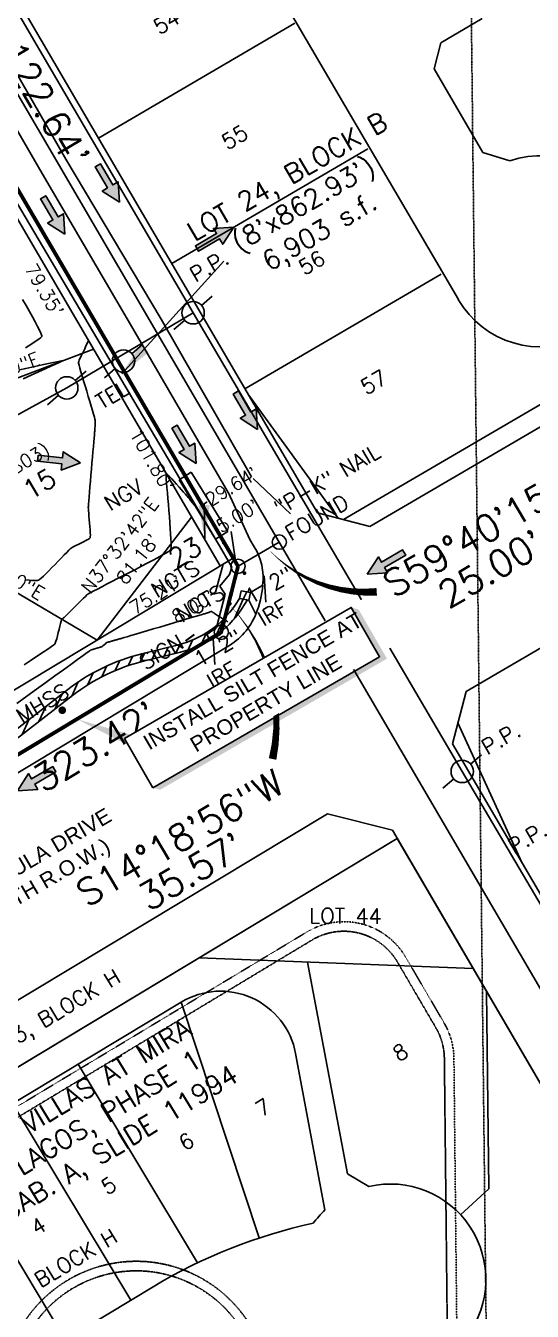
# Model space of a CAD drawing. Header units: feet. Extents: x 23 to 2149517, y -26 to 355304.
# Drawn here: x 2137961 to 2138226, y 340239 to 340912 of the extents above; entities that cross this region are included whole.
import ezdxf
from ezdxf.enums import TextEntityAlignment as Align

# ---------------------------------------------------------------- set-up
doc = ezdxf.new("R2010")
doc.units = ezdxf.units.FT
doc.header["$MEASUREMENT"] = 0
for name, pattern in [('xhpc023-pt$0$HIDDEN2', [0.1875, 0.125, -0.0625]), ('xhpc023-pt$0$xHPC007pt_PHASE1A$0$DASHED2', [0.375, 0.25, -0.125]), ('xhpc023-pt$0$xHPC007pt_PHASE1A$0$HIDDEN', [0.375, 0.25, -0.125]), ('xhpc023-pt$0$xHPC007pt_PHASE1A$0$HIDDEN4', [0.0938, 0.0625, -0.0313])]:
    doc.linetypes.add(name, pattern=pattern)
for name, color, linetype in [('A-EC-CURLEX-MATTING', 6, 'Continuous'), ('A-EC-FLOW-ARROWS', 252, 'Continuous'), ('A-EC-SILT-FENCE', 4, 'SILT_FENCE'), ('A-EC-TEXT2', 4, 'Continuous'), ('A-EC-TXT', 7, 'Continuous'), ('C-TOPO-MINR-N', 2, 'Continuous'), ('xhpc023-pav$0$A-SW-N', 6, 'Continuous'), ('xhpc023-pt$0$A-ADDRESS-N', 6, 'Continuous'), ('xhpc023-pt$0$C-CURB-E', 2, 'Continuous'), ('xhpc023-pt$0$gp2baseEMAILED_3-10-05$0$V-PROP-ADJN', 6, 'Continuous'), ('xhpc023-pt$0$V-CONC', 6, 'Continuous'), ('xhpc023-pt$0$V-CONC-TEXT', 2, 'Continuous'), ('xhpc023-pt$0$V-ESMT', 2, 'xhpc023-pt$0$HIDDEN2'), ('xhpc023-pt$0$V-IMP-E', 2, 'Continuous'), ('xhpc023-pt$0$V-IMP-TEXT-E', 2, 'Continuous'), ('xhpc023-pt$0$V-LOT-NO', 6, 'Continuous'), ('xhpc023-pt$0$V-LOT-NO_OPENSPACES', 7, 'Continuous'), ('xhpc023-pt$0$V-POWR-LINE', 2, 'xhpc023-pt$0$ELECT_LINE'), ('xhpc023-pt$0$V-POWR-TEXT', 2, 'Continuous'), ('xhpc023-pt$0$V-PROP-ADJN', 6, 'Continuous'), ('xhpc023-pt$0$V-PROP-ADJN-TEXT', 2, 'Continuous'), ('xhpc023-pt$0$V-PROP-CORN-N', 2, 'Continuous'), ('xhpc023-pt$0$V-PROP-CORN-TEXT', 2, 'Continuous'), ('xhpc023-pt$0$V-PROP-DIMS', 4, 'Continuous'), ('xhpc023-pt$0$V-PROP-N', 2, 'Continuous'), ('xhpc023-pt$0$V-PROP-RWAY-N', 7, 'Continuous'), ('xhpc023-pt$0$V-PROP-SUBD-IDEN-N', 6, 'Continuous'), ('xhpc023-pt$0$V-PROP-SUBD-N', 7, 'Continuous'), ('xhpc023-pt$0$V-ROAD-ASPH', 14, 'Continuous'), ('xhpc023-pt$0$V-SUBD-TEXT-N', 2, 'Continuous'), ('xhpc023-pt$0$xHPC007pt_PHASE1-AMENDED PLT$0$V-RWAY-N', 6, 'Continuous'), ('xhpc023-pt$0$xHPC007pt_PHASE1-AMENDED PLT$0$V-SUBD-LINE-N', 6, 'Continuous'), ('xhpc023-pt$0$xHPC007pt_PHASE1A$0$V-AREA-TEMP-N', 6, 'Continuous'), ('xhpc023-pt$0$xHPC007pt_PHASE1A$0$V-ESMT-ACSS-N', 6, 'xhpc023-pt$0$xHPC007pt_PHASE1A$0$HIDDEN4'), ('xhpc023-pt$0$xHPC007pt_PHASE1A$0$V-ESMT-UTIL-N', 6, 'xhpc023-pt$0$xHPC007pt_PHASE1A$0$DASHED2'), ('xhpc023-pt$0$xHPC007pt_PHASE1A$0$V-POWR-LINE', 6, 'xhpc023-pt$0$xHPC007pt_PHASE1A$0$ELECT_LINE'), ('xhpc023-pt$0$xHPC007pt_PHASE1A$0$V-POWR-TEXT', 6, 'Continuous'), ('xhpc023-pt$0$xHPC007pt_PHASE1A$0$V-PROP-CORN-N', 6, 'Continuous'), ('xhpc023-pt$0$xHPC007pt_PHASE1A$0$V-PROP-N', 6, 'Continuous'), ('xhpc023-pt$0$xHPC007pt_PHASE1A$0$V-PROP-SUBD-IDEN-N', 6, 'Continuous'), ('xhpc023-pt$0$xHPC007pt_PHASE1A$0$V-SBCK-N', 6, 'xhpc023-pt$0$xHPC007pt_PHASE1A$0$HIDDEN')]:
    doc.layers.add(name, color=color, linetype=linetype)
doc.layers.add('xhpc023-pt$0$DEF-ATMOS_ESMT', color=104, linetype='Continuous', plot=False)
doc.styles.add('L100', font='simplex', dxfattribs={"height": 10})
doc.styles.get("Standard").update_dxf_attribs({"font": 'arial.ttf'})
doc.styles.add('xhpc023-pt$0$L100', font='simplex', dxfattribs={"height": 10})
doc.styles.add('xhpc023-pt$0$L140', font='simplex', dxfattribs={"height": 14})
doc.styles.add('xhpc023-pt$0$L70', font='simplex.shx', dxfattribs={"height": 7})
doc.styles.add('xhpc023-pt$0$L80', font='simplex', dxfattribs={"height": 8})
doc.styles.add('xhpc023-pt$0$Standard', font='txt')
doc.styles.add('xhpc023-pt$0$xHPC007pt_PHASE1A$0$Standard', font='txt')
doc.linetypes.add('SILT_FENCE', pattern='A,0.5,-0.1,["SF",Standard,S=0.1,R=0,X=-0.1,Y=-0.05],-0.1', length=0.7)
doc.linetypes.add('xhpc023-pt$0$ELECT_LINE', pattern='A,1,-0.02,["E",xhpc023-pt$0$Standard,S=0.075,R=0,X=-0.025,Y=-0.0375],-0.02', length=1.04)
doc.linetypes.add('xhpc023-pt$0$xHPC007pt_PHASE1A$0$ELECT_LINE', pattern='A,1,-0.02,["E",xhpc023-pt$0$xHPC007pt_PHASE1A$0$Standard,S=0.075,R=0,X=-0.025,Y=-0.0375],-0.02', length=1.04)
doc.dimstyles.new('xhpc023-pt$0$Standard', dxfattribs={"dimtxt": 0.18, "dimasz": 0.18, "dimexe": 0.18, "dimexo": 0.0625, "dimgap": 0.09, "dimtad": 0, "dimtih": 1, "dimtoh": 1, "dimdec": 4, "dimzin": 0, "dimdsep": 46, "dimtxsty": 'xhpc023-pt$0$Standard', "dimcen": 0.09, "dimadec": 0, "dimazin": 0, "dimtfac": 1, "dimtdec": 4, "dimtofl": 0, "dimtmove": 0, "dimatfit": 3, "dimfxl": 0, "dimtolj": 1, "dimtzin": 0, "dimarcsym": 0})

# ---------------------------------------------------------------- blocks, each defined once
blk = doc.blocks.new('xhpc023-pav')
at = {"layer": 'xhpc023-pav$0$A-SW-N'}
h = blk.add_hatch(dxfattribs=at)
h.set_pattern_fill('ANSI31', color=256, scale=40, angle=20)
h.paths.add_polyline_path([(2138073.53, 340616.16), (2138072.74, 340612.19), (2138077.64, 340611.21), (2138078.43, 340615.19)])
h = blk.add_hatch(dxfattribs=at)
h.set_pattern_fill('ANSI31', color=256, scale=40, angle=20)
h.paths.add_polyline_path([(2138073.73, 340606.49), (2138076.98, 340611.35), (2138072.74, 340612.19), (2138070.41, 340608.71, -0.187069), (2138040.81, 340587.96), (2138021.57, 340583.22, 0.104303), (2137982.9, 340564.57), (2137925.95, 340520.62, -0.048546), (2137876.71, 340489.73), (2137819.32, 340461.07, 0.054336), (2137764.65, 340425.88), (2137723.78, 340392.81, -0.115963), (2137690.8, 340376.9), (2137688.27, 340376.34), (2137687.74, 340372.12), (2137691.66, 340372.99, 0.115963), (2137726.29, 340389.7), (2137767.16, 340422.78, -0.054336), (2137821.11, 340457.49), (2137878.5, 340486.15, 0.048546), (2137928.39, 340517.45), (2137985.35, 340561.41, -0.104303), (2138022.52, 340579.34), (2138041.77, 340584.08, 0.187069)])
for p, q in [((2138070.41, 340608.71), (2138072.74, 340612.19)), ((2138073.73, 340606.49), (2138076.98, 340611.35)), ((2138041.77, 340584.08), (2138022.52, 340579.34)), ((2137928.39, 340517.45), (2137985.35, 340561.41))]:
    blk.add_line(p, q, dxfattribs=at)
at = {"layer": 'xhpc023-pav$0$A-SW-N', "flags": 128}
for points in [[(2138072.74, 340612.19), (2138073.53, 340616.16)], [(2138073.53, 340616.16), (2138078.43, 340615.19)], [(2138077.64, 340611.21), (2138078.43, 340615.19)], [(2138077.64, 340611.21), (2138072.74, 340612.19)]]:
    blk.add_lwpolyline(points, dxfattribs=at)
blk.add_lwpolyline([(2137688.27, 340376.34), (2137690.8, 340376.9, 0.115963), (2137723.78, 340392.81), (2137764.65, 340425.88, -0.054336), (2137819.32, 340461.07), (2137876.71, 340489.73, 0.048546), (2137925.95, 340520.62), (2137982.9, 340564.57, -0.104303), (2138021.57, 340583.22), (2138040.81, 340587.96)], format="xyb", dxfattribs=at)
at = {"layer": 'xhpc023-pav$0$A-SW-N'}
for centre, radius, start, end in [((2138028.85, 340636.51), 50, 283.8402, 326.22336), ((2138028.85, 340636.51), 54, 283.8402, 326.22336), ((2138046.44, 340482.24), 100, 103.8402, 127.65856)]:
    blk.add_arc(centre, radius, start, end, dxfattribs=at)
blk = doc.blocks.new('xhpc023-pt$0$PP')
at = {"linetype": 'Continuous'}
for p, q in [((4.41, 3.85), (10.06, 8.78)), ((-4.41, -3.85), (-10.06, -8.78))]:
    blk.add_line(p, q, dxfattribs=at)
blk.add_circle((0, 0), 5.85, dxfattribs=at)
blk = doc.blocks.new('xhpc023-pt$0$xHPC007pt_PHASE1A$0$PP')
at = {"linetype": 'Continuous'}
for p, q in [((4.41, 3.85), (10.06, 8.78)), ((-4.41, -3.85), (-10.06, -8.78))]:
    blk.add_line(p, q, dxfattribs=at)
blk.add_circle((0, 0), 5.85, dxfattribs=at)
blk = doc.blocks.new('ARROW')
blk.add_hatch(color=256).paths.add_polyline_path([(0, 0), (12, 6), (12, 2), (28, 2), (28, -2), (12, -2), (12, -6)])
blk.add_lwpolyline([(0, 0), (12, 6), (12, 2), (28, 2), (28, -2), (12, -2), (12, -6), (0, 0)])
blk = doc.blocks.new('xhpc023-pt')
blk.add_line((2138071.96, 340628.98), (2137633.69, 341378.13))
at = {"layer": 'xhpc023-pt$0$C-CURB-E'}
for p, q in [((2138079.91, 340674.9), (2138099.48, 340656.43)), ((2138078.19, 340643.04), (2138066.96, 340667.33)), ((2138080.48, 340639.08), (2138078.19, 340643.04)), ((2138077.64, 340611.21), (2138078.43, 340615.19)), ((2138078.43, 340615.19), (2138084.85, 340619.15)), ((2138081.3, 340603.94), (2138077.64, 340611.21)), ((2137794.06, 340423.32), (2138066.26, 340586.88))]:
    blk.add_line(p, q, dxfattribs=at)
for centre, radius, start, end in [((2138054.82, 340623.03), 30.27, 352.64755, 32.03662), ((2138048.99, 340617.25), 34.94, 299.62324, 337.61721)]:
    blk.add_arc(centre, radius, start, end, dxfattribs=at)
at = {"layer": 'xhpc023-pt$0$DEF-ATMOS_ESMT'}
for p, q in [((2137633.69, 341378.13), (2138071.96, 340628.98)), ((2138063.49, 340637.53), (2137636.06, 341360.42)), ((2138068.75, 340628.53), (2138063.49, 340637.53)), ((2138071.96, 340628.98), (2138062.92, 340593.55)), ((2138067.42, 340624.7), (2138068.75, 340628.53)), ((2138062.45, 340618.64), (2138067.42, 340624.7)), ((2138060.68, 340596.91), (2138065.14, 340614.39)), ((2138065.14, 340614.39), (2138062.45, 340618.64)), ((2138055.6, 340593.24), (2138060.68, 340596.91)), ((2138057.37, 340590.22), (2138055.6, 340593.24)), ((2138062.92, 340593.55), (2138057.38, 340590.22))]:
    blk.add_line(p, q, dxfattribs=at)
at = {"layer": 'xhpc023-pt$0$gp2baseEMAILED_3-10-05$0$V-PROP-ADJN'}
for p, q in [((2138113.51, 340656.99), (2137705.82, 341353.86)), ((2138187.31, 340768.49), (2138002.92, 341083.66)), ((2138127.19, 340653.41), (2138834.3, 341066.44)), ((2138140.88, 340649.82), (2138830.71, 341052.76)), ((2138881.15, 340966.41), (2138191.37, 340563.5)), ((2138178.21, 340902.86), (2138199.79, 340915.47)), ((2138101.64, 340913.07), (2137998.83, 340853.02)), ((2138174.62, 340889.19), (2138178.21, 340902.86)), ((2138200.16, 340845.53), (2138174.62, 340889.19)), ((2138139.97, 340847.45), (2138037.2, 340787.42)), ((2138200.16, 340845.53), (2138214.31, 340841.06)), ((2138178.31, 340781.82), (2138075.58, 340721.82)), ((2138124.45, 340654.12), (2138077.15, 340719.14)), ((2138113.51, 340656.99), (2138140.88, 340649.82)), ((2138184.2, 340536.15), (2138191.37, 340563.5)), ((2138187.07, 340547.1), (2138220.56, 340474)), ((2138507.38, 339983.74), (2138184.2, 340536.15))]:
    blk.add_line(p, q, dxfattribs=at)
blk.add_arc((2138230.46, 340793.74), 50, 210.32928, 108.8509, dxfattribs=at)
at = {"layer": 'xhpc023-pt$0$V-CONC'}
blk.add_arc((2138037.74, 340622.13), 47.2, 337.34349, 356.39013, dxfattribs=at)
at = {"layer": 'xhpc023-pt$0$V-ESMT'}
blk.add_line((2138253.31, 335681.33), (2138179.86, 342179.55), dxfattribs=at)
at = {"layer": 'xhpc023-pt$0$V-IMP-E', "const_width": 1}
blk.add_lwpolyline([(2138049.07, 340593.32), (2138044.43, 340589.9)], dxfattribs=at)
at = {"layer": 'xhpc023-pt$0$V-IMP-TEXT-E'}
for p, q in [((2138047.44, 340678.16), (2138041.15, 340674.26)), ((2138041.15, 340674.26), (2138060.12, 340643.13)), ((2138066.66, 340647.22), (2138047.44, 340678.16)), ((2138060.12, 340643.13), (2138066.66, 340647.22))]:
    blk.add_line(p, q, dxfattribs=at)
for points in [[(2138054.17, 340659.92, 0, 4.17, 0), (2138042.4, 340664.15, 0, 0, 0), (2138023.49, 340670.96, 0, 0, 0)], [(2138063.53, 340640.37, 0, 4.17, 0), (2138053.88, 340632.43, 0, 0, 0), (2138052.52, 340631.32, 0, 0, 0)], [(2138075.61, 340625.28, 0, 4.17, 0), (2138063.47, 340628.27, 0, 0, 0), (2138052.52, 340630.96, 0, 0, 0)]]:
    blk.add_lwpolyline(points, format="xyseb", dxfattribs=at)
for points, const_width in [([(2138064.06, 340641.26, 1), (2138065.06, 340641.26, 1)], 1), ([(2138074.83, 340625.4, 1), (2138075.83, 340625.4, 1)], 1), ([(2138067.15, 340609.4, 1), (2138068.15, 340609.4, 1)], 1), ([(2137978.91, 340553.66, 1), (2137980.91, 340553.66, 1)], 2)]:
    blk.add_lwpolyline(points, format="xyb", close=True, dxfattribs=dict(at, const_width=const_width))
at = {"layer": 'xhpc023-pt$0$V-POWR-LINE', "linetype": 'xhpc023-pt$0$HIDDEN2', "flags": 128}
blk.add_lwpolyline([(2137608.75, 340516.19), (2137824.65, 340636), (2137982.29, 340722.3), (2138048.42, 340761.6)], dxfattribs=at)
at = {"layer": 'xhpc023-pt$0$V-PROP-ADJN'}
blk.add_line((2138093.54, 340641.61), (2138859.08, 339333.07), dxfattribs=at)
at = {"layer": 'xhpc023-pt$0$V-PROP-CORN-N'}
for centre in [(2138093.54, 340641.61), (2138071.96, 340628.98), (2138063.17, 340594.52)]:
    blk.add_circle(centre, 3.75, dxfattribs=at)
at = {"layer": 'xhpc023-pt$0$V-PROP-DIMS'}
for points in [[(2138087.63, 340638.11, 0, 4, 0.226953), (2138144.57, 340615.6, 4, 4, 2.000493)], [(2138066.97, 340609.41, 0, 4, -0.250594), (2138090.06, 340528.15, 4, 4, 2.000493)]]:
    blk.add_lwpolyline(points, format="xyseb", dxfattribs=at)
at = {"layer": 'xhpc023-pt$0$V-PROP-N'}
for p, q in [((2137526.65, 341610.6), (2138093.54, 340641.61)), ((2138071.96, 340628.98), (2138093.54, 340641.61)), ((2138069.44, 340633.3), (2137770.59, 340453.45)), ((2138071.96, 340628.98), (2138063.17, 340594.52)), ((2138063.17, 340594.52), (2137786.06, 340427.75))]:
    blk.add_line(p, q, dxfattribs=at)
at = {"layer": 'xhpc023-pt$0$V-PROP-RWAY-N'}
for p, q in [((2137511.96, 341586.2), (2138069.44, 340633.3)), ((2138069.44, 340633.3), (2138071.96, 340628.98))]:
    blk.add_line(p, q, dxfattribs=at)
at = {"layer": 'xhpc023-pt$0$V-PROP-SUBD-N'}
for p, q in [((2137626.78, 341374.09), (2138062.58, 340629.18)), ((2137887.66, 340701.27), (2137996.21, 340742.63)), ((2137884.26, 340657.47), (2137998.15, 340590.4)), ((2137998.15, 340590.4), (2138047.61, 340654.76))]:
    blk.add_line(p, q, dxfattribs=at)
at = {"layer": 'xhpc023-pt$0$V-ROAD-ASPH'}
for points in [[(2138078.93, 340675.83), (2138031.71, 340758.25), (2137981.79, 340842), (2137932.66, 340927.25), (2137878.43, 341017.15), (2137829.64, 341101.73), (2137779.77, 341189.46), (2137733.57, 341274.79), (2137679.66, 341363.35), (2137632.91, 341439.99), (2137586.84, 341520.16), (2137542.11, 341597.7), (2137499.31, 341670.88)], [(2137484.28, 341665.3), (2137525.14, 341589.92), (2137570.9, 341510.05), (2137618.56, 341431.55), (2137663.79, 341352.26), (2137715.48, 341264.45), (2137764.88, 341180.38), (2137816.07, 341094.99), (2137866.26, 341010.03), (2137919.75, 340919.74), (2137969.46, 340834.49), (2138019.35, 340749.13), (2138066.81, 340667.55), (2138067.03, 340667.19)]]:
    blk.add_lwpolyline(points, dxfattribs=at)
at = {"layer": 'xhpc023-pt$0$V-SUBD-TEXT-N'}
for p, q in [((2138070.88, 340630.84), (2138068.28, 340647.26)), ((2138064.22, 340630.16), (2138060.07, 340615.4)), ((2138060.07, 340615.4), (2138057.58, 340613.95))]:
    blk.add_line(p, q, dxfattribs=at)
at = {"layer": 'xhpc023-pt$0$xHPC007pt_PHASE1-AMENDED PLT$0$V-RWAY-N'}
for p, q in [((2138118.72, 340499.56), (2137842.78, 340333.5)), ((2138118.72, 340499.56), (2137842.78, 340333.5)), ((2138118.72, 340499.56), (2138152.76, 340490.88)), ((2138118.72, 340499.56), (2138152.76, 340490.88)), ((2138155.29, 340486.56), (2137858.25, 340307.8)), ((2138155.29, 340486.56), (2137858.25, 340307.8)), ((2138152.76, 340490.88), (2138253.06, 340319.44)), ((2138152.76, 340490.88), (2138253.06, 340319.44)), ((2138051.62, 340424.17), (2138195.11, 340418.5)), ((2138051.62, 340424.17), (2138195.11, 340418.5)), ((2138108.38, 340421.92), (2138129.19, 340311.17)), ((2138108.38, 340421.92), (2138129.19, 340311.17)), ((2137883.4, 340305.43), (2138042.16, 340400.97)), ((2137883.4, 340305.43), (2138042.16, 340400.97)), ((2138102.1, 340374.09), (2138117.48, 340292.25)), ((2138102.1, 340374.09), (2138117.48, 340292.25)), ((2138140.51, 340304.55), (2138129.19, 340311.17)), ((2138027.5, 340252.09), (2137927.86, 340192.13)), ((2138027.5, 340252.09), (2137927.86, 340192.13))]:
    blk.add_line(p, q, dxfattribs=at)
for centre, radius, start, end in [((2138062.79, 340366.7), 40, 10.64261, 121.04), ((2138062.79, 340366.7), 40, 10.64261, 121.04), ((2138151.74, 340255.83), 50, 323.74451, 102.97926), ((2138151.74, 340255.83), 50, 323.74451, 102.97926), ((2138151.74, 340255.83), 50, 133.24375, 143.89132), ((2138151.74, 340255.83), 50, 133.24375, 143.89132), ((2138169.3, 340016.47), 275, 102.16768, 121.04), ((2138169.3, 340016.47), 275, 102.16768, 121.04)]:
    blk.add_arc(centre, radius, start, end, dxfattribs=at)
at = {"layer": 'xhpc023-pt$0$xHPC007pt_PHASE1-AMENDED PLT$0$V-SUBD-LINE-N'}
for p, q in [((2138202.12, 340406.5), (2138203.23, 340303.24)), ((2138202.12, 340406.5), (2138203.23, 340303.24)), ((2138042.16, 340400.97), (2138083.06, 340277.6)), ((2138042.16, 340400.97), (2138083.06, 340277.6)), ((2137988.18, 340368.48), (2138050.71, 340264.58)), ((2137988.18, 340368.48), (2138050.71, 340264.58)), ((2137953.91, 340347.86), (2138015.78, 340245.04)), ((2137953.91, 340347.86), (2138015.78, 340245.04)), ((2137919.63, 340327.23), (2137981.51, 340224.41)), ((2137919.63, 340327.23), (2137981.51, 340224.41)), ((2138203.23, 340303.24), (2138188.52, 340289.7)), ((2138203.23, 340303.24), (2138188.52, 340289.7))]:
    blk.add_line(p, q, dxfattribs=at)
at = {"layer": 'xhpc023-pt$0$xHPC007pt_PHASE1A$0$V-AREA-TEMP-N'}
blk.add_lwpolyline([(2137219.31, 339537.01), (2137563.65, 340032.03, -0.10571), (2137858.25, 340307.8), (2138155.29, 340486.56), (2138253.06, 340319.44)], format="xyb", dxfattribs=at)
at = {"layer": 'xhpc023-pt$0$xHPC007pt_PHASE1A$0$V-ESMT-ACSS-N'}
for p, q in [((2138108.03, 340437.69), (2137884.39, 340303.1)), ((2138179.87, 340390.09), (2138159.74, 340424.5)), ((2138190.28, 339878.43), (2138185, 340371.55))]:
    blk.add_line(p, q, dxfattribs=at)
for centre, start, end in [((2138127.37, 340405.56), 30.32914, 121.04), ((2138147.5, 340371.15), 0.61441, 30.32914)]:
    blk.add_arc(centre, 37.5, start, end, dxfattribs=at)
at = {"layer": 'xhpc023-pt$0$xHPC007pt_PHASE1A$0$V-ESMT-UTIL-N'}
for p, q in [((2138110.61, 340433.41), (2137870.94, 340289.17)), ((2138175.55, 340387.56), (2138155.42, 340421.97)), ((2138185.49, 339859.67), (2138180, 340371.5))]:
    blk.add_line(p, q, dxfattribs=at)
for centre, radius, start, end in [((2138127.37, 340405.56), 32.5, 30.32914, 121.04), ((2138147.5, 340371.15), 32.5, 0.61441, 30.32914), ((2138018.64, 340195.4), 65, 346.8114, 148.70659)]:
    blk.add_arc(centre, radius, start, end, dxfattribs=at)
at = {"layer": 'xhpc023-pt$0$xHPC007pt_PHASE1A$0$V-POWR-LINE'}
blk.add_lwpolyline([(2137763.75, 341252.95), (2137923.73, 340974.77), (2138048.42, 340761.6), (2138189.32, 340521.65), (2138294.95, 340342.69), (2138400.02, 340161.7), (2138556.71, 339891.69), (2138720.21, 339616.08), (2138880.18, 339342.38), (2139403.3, 338505.39)], dxfattribs=at)
at = {"layer": 'xhpc023-pt$0$xHPC007pt_PHASE1A$0$V-POWR-LINE', "flags": 128}
blk.add_lwpolyline([(2137608.75, 340516.19), (2137824.65, 340636), (2137982.29, 340722.3), (2138048.42, 340761.6)], dxfattribs=at)
at = {"layer": 'xhpc023-pt$0$xHPC007pt_PHASE1A$0$V-PROP-CORN-N'}
for centre in [(2138093.54, 340641.61), (2138071.96, 340628.98), (2138063.17, 340594.52)]:
    blk.add_circle(centre, 3.75, dxfattribs=at)
at = {"layer": 'xhpc023-pt$0$xHPC007pt_PHASE1A$0$V-PROP-N'}
for p, q in [((2138071.96, 340628.98), (2138093.54, 340641.61)), ((2138093.54, 340641.61), (2138274.63, 340332.07)), ((2138071.96, 340628.98), (2138063.17, 340594.52)), ((2138063.17, 340594.52), (2137786.06, 340427.75))]:
    blk.add_line(p, q, dxfattribs=at)
at = {"layer": 'xhpc023-pt$0$xHPC007pt_PHASE1A$0$V-SBCK-N'}
blk.add_arc((2138018.64, 340195.4), 70, 347.86793, 147.5536, dxfattribs=at)
at = {"layer": 'xhpc023-pt$0$V-POWR-TEXT'}
blk.add_blockref('xhpc023-pt$0$PP', (2138189.32, 340521.65), dxfattribs=at)
at = {"layer": 'xhpc023-pt$0$xHPC007pt_PHASE1A$0$V-POWR-TEXT'}
for p in [(2138048.42, 340761.6), (2138012, 340736.35), (2137982.29, 340722.3), (2138189.32, 340521.65)]:
    blk.add_blockref('xhpc023-pt$0$xHPC007pt_PHASE1A$0$PP', p, dxfattribs=at)
at = {"layer": 'xhpc023-pt$0$A-ADDRESS-N', "insert": (2137958.93, 340681.76), "char_height": 7, "width": 77.1852, "attachment_point": 5, "rotation": 30.32914, "style": 'xhpc023-pt$0$L70'}
blk.add_mtext('(2803)', dxfattribs=at)
at = {"layer": 'xhpc023-pt$0$V-CONC-TEXT', "style": 'xhpc023-pt$0$L80'}
for s, p in [('NGV', (2138004.96, 340657.6)), ('NGTS', (2138029.43, 340612.08)), ('NGTS', (2138042.51, 340599.27)), ('SIGN', (2138023.37, 340574.54)), ('MHSS', (2137958.88, 340546.34))]:
    blk.add_text(s, height=8, rotation=30.32917, dxfattribs=at).set_placement(p)
at = {"layer": 'xhpc023-pt$0$V-LOT-NO', "insert": (2137967.9, 340672.08, 573.3), "char_height": 10, "width": 34.0116, "attachment_point": 5, "rotation": 30.32914, "style": 'xhpc023-pt$0$L100'}
blk.add_mtext('15', dxfattribs=at)
at = {"layer": 'xhpc023-pt$0$V-LOT-NO_OPENSPACES', "char_height": 10, "attachment_point": 5, "rotation": 30.32914, "style": 'xhpc023-pt$0$L100'}
for s, insert, width in [("LOT 24, BLOCK B \\P(8'x862.93')\\P6,903 s.f.", (2138106.83, 340817.32, 573.3), 165.1634), ('23', (2138044.16, 340636.33, 573.3), 34.0116)]:
    blk.add_mtext(s, dxfattribs=dict(at, insert=insert, width=width))
at = {"layer": 'xhpc023-pt$0$V-POWR-TEXT', "style": 'xhpc023-pt$0$L80'}
for s, p in [('P.P.', (2138049.67, 340777.19)), ('TEL', (2138000.45, 340710.81)), ('P.P.', (2138202.53, 340530.03)), ('P.P.', (2138216.38, 340478.15))]:
    blk.add_text(s, height=8, rotation=30.32917, dxfattribs=at).set_placement(p)
at = {"layer": 'xhpc023-pt$0$V-PROP-ADJN-TEXT', "insert": (2137911.35, 340312.44), "char_height": 10, "width": 201.6256, "attachment_point": 1, "rotation": 31.37016, "style": 'xhpc023-pt$0$L100'}
blk.add_mtext('\\pi22.479;THE VILLAS AT MIRA \\P\\pi39.146;LAGOS, PHASE 1\\P\\pi21.051;CAB. A, SLIDE 11994', dxfattribs=at)
at = {"layer": 'xhpc023-pt$0$V-PROP-CORN-TEXT', "style": 'xhpc023-pt$0$L80'}
for s, p in [('"P-K" NAIL', (2138093.85, 340655.21)), ('FOUND', (2138099.72, 340641.97))]:
    blk.add_text(s, height=8, rotation=30.32917, dxfattribs=at).set_placement(p)
at = {"layer": 'xhpc023-pt$0$V-PROP-CORN-TEXT', "char_height": 8, "width": 26.3, "attachment_point": 1, "rotation": 30.32917, "style": 'xhpc023-pt$0$L80'}
for insert in [(2138074.57, 340615.69), (2138047.86, 340582.95)]:
    blk.add_mtext('1/2" IRF', dxfattribs=dict(at, insert=insert))
at = {"layer": 'xhpc023-pt$0$V-PROP-DIMS', "char_height": 14, "attachment_point": 8, "style": 'xhpc023-pt$0$L140'}
for s, insert, rotation in [(" 1122.64'", (2137959.23, 340876.54), 300.32914), ('S59°40\'15"W', (2138205.7, 340642.7), 30.32914), ("25.00'", (2138207.93, 340621.65), 30.32914), (" 323.42'", (2137996.67, 340526.29), 31.04), ('S14°18\'56"W', (2138045.03, 340480.96), 30.32914), ("35.57'", (2138050.96, 340463.37), 30.32914)]:
    blk.add_mtext(s, dxfattribs=dict(at, insert=insert, rotation=rotation))
at = {"layer": 'xhpc023-pt$0$V-PROP-SUBD-IDEN-N', "style": 'xhpc023-pt$0$L100'}
for s, rotation, p in [('LOT 44 ', 359.44368, (2138130.95, 340446.01)), ('8', 31.06667, (2138156.98, 340374.77)), ('7', 31.06667, (2138085.03, 340345.83)), ('6', 31.06667, (2138044.88, 340328.06)), ('5', 31.06667, (2138004.25, 340305.03)), ('4', 31.06667, (2137967.47, 340283.91)), ('BLOCK H', 31.10407, (2137987.01, 340267.09))]:
    blk.add_text(s, height=8, rotation=rotation, dxfattribs=at).set_placement(p, align=Align.MIDDLE)
at = {"layer": 'xhpc023-pt$0$V-PROP-SUBD-IDEN-N', "insert": (2137971.87, 340385.36), "char_height": 8, "attachment_point": 8, "rotation": 31.06667, "style": 'xhpc023-pt$0$L100'}
blk.add_mtext('LOT 43, BLOCK H', dxfattribs=at)
at = {"layer": 'xhpc023-pt$0$V-SUBD-TEXT-N', "char_height": 7, "style": 'xhpc023-pt$0$L70'}
for s, insert, attachment_point, rotation in [("79.35'", (2137973.51, 340775.31), 2, 300.32914), ('N69°08\'19"E', (2137941.08, 340724.19), 8, 20.86145), ("101.80'", (2138029.89, 340686.25), 2, 300.32914), ("29.64'", (2138070.3, 340667.79), 8, 31.04), ('N37°32\'42"E', (2138012.9, 340637.84), 8, 52.45493), ("5.00'", (2138073.48, 340652.25), 8, 31.04), ('S59°30\'10"E', (2137942.42, 340626), 8, 329.50287), ("81.18'", (2138016.71, 340634.92), 2, 52.45493), ("75.21'", (2138030.71, 340611.16), 8, 31.04), ("8.00'", (2138050.2, 340604.99), 8, 31.04)]:
    blk.add_mtext(s, dxfattribs=dict(at, insert=insert, attachment_point=attachment_point, rotation=rotation))
at = {"layer": 'xhpc023-pt$0$xHPC007pt_PHASE1A$0$V-PROP-SUBD-IDEN-N', "style": 'xhpc023-pt$0$L140'}
for s, p in [('54', (2138034.54, 340913.72)), ('55', (2138070.2, 340853.47)), ('56', (2138110.56, 340787.82)), ('57', (2138143.01, 340725.33))]:
    blk.add_text(s, height=8, rotation=30.32917, dxfattribs=at).set_placement(p, align=Align.MIDDLE)
at = {"layer": 'xhpc023-pt$0$V-LOT-NO_OPENSPACES'}
blk.add_leader([(2138011.06, 340729.69), (2138064.49, 340788.68)], dimstyle='xhpc023-pt$0$Standard', override={"dimscale": 100, "dimgap": 0.09, "dimtad": 0, "dimpost": "'", "dimtxsty": 'xhpc023-pt$0$L100'}, dxfattribs=at)
at = {"layer": 'xhpc023-pt$0$V-SUBD-TEXT-N'}
blk.add_leader([(2138054.5, 340642.99), (2138054.15, 340661.73), (2138055.83, 340662.71)], dimstyle='xhpc023-pt$0$Standard', override={"dimscale": 100, "dimgap": 0.09, "dimtad": 0, "dimpost": "'", "dimtxsty": 'xhpc023-pt$0$L100'}, dxfattribs=at)

msp = doc.modelspace()

# ---------------------------------------------------------------- block references
at = {"layer": 'A-EC-CURLEX-MATTING'}
msp.add_blockref('xhpc023-pt', (0, 0), dxfattribs=at)

# ---------------------------------------------------------------- next in the draw order: linework, layer by layer
at = {"layer": 'A-EC-SILT-FENCE', "const_width": 2}
msp.add_lwpolyline([(2138071.96, 340628.98), (2137930.22, 340871.26)], dxfattribs=at)
at = {"layer": 'A-EC-SILT-FENCE', "const_width": 2, "elevation": 569}
msp.add_lwpolyline([(2137698.03, 340368.85), (2137786.06, 340427.75), (2138063.17, 340594.52), (2138071.96, 340628.98)], dxfattribs=at)
at = {"layer": 'C-TOPO-MINR-N', "color": 2, "linetype": 'Continuous', "lineweight": -3}
for points, elevation in [([(2137960.57, 340743.26), (2137963.41, 340745.06), (2137965.77, 340746.6), (2137967.56, 340747.84), (2137968.54, 340748.58), (2137968.99, 340748.98), (2137969.14, 340749.16), (2137969.17, 340749.23), (2137969.18, 340749.3), (2137969.16, 340749.51), (2137969.01, 340749.98), (2137968.64, 340750.9), (2137967.91, 340752.47), (2137966.91, 340754.45), (2137965.68, 340756.79), (2137964.26, 340759.44), (2137962.66, 340762.32), (2137960.93, 340765.39), (2137959.11, 340768.6)], 574), ([(2137960.61, 340621.84), (2137962.58, 340621.7), (2137964.34, 340621.61), (2137965.8, 340621.57), (2137966.88, 340621.59), (2137967.5, 340621.68), (2137968.02, 340622.02), (2137968.87, 340622.75), (2137970, 340623.8), (2137971.35, 340625.12), (2137972.87, 340626.64), (2137974.49, 340628.29), (2137976.17, 340630), (2137977.83, 340631.72), (2137979.44, 340633.38), (2137980.92, 340634.92), (2137982.22, 340636.26), (2137983.29, 340637.35), (2137984.06, 340638.11), (2137984.49, 340638.5), (2137985.01, 340638.81), (2137985.89, 340639.26), (2137987.02, 340639.82), (2137988.31, 340640.44), (2137989.69, 340641.1), (2137991.04, 340641.77), (2137992.29, 340642.41), (2137993.35, 340642.99), (2137993.99, 340643.4), (2137994.32, 340643.65), (2137994.46, 340643.79), (2137994.5, 340643.86), (2137994.52, 340643.92), (2137994.57, 340644.09), (2137994.6, 340644.5), (2137994.62, 340645.27), (2137994.58, 340646.53), (2137994.49, 340648.06), (2137994.37, 340649.77), (2137994.22, 340651.57), (2137994.06, 340653.39), (2137993.9, 340655.13), (2137993.76, 340656.73), (2137993.64, 340658.08), (2137993.57, 340659.11), (2137993.54, 340659.74), (2137993.57, 340660.32), (2137993.66, 340661.48), (2137993.79, 340663.16), (2137993.96, 340665.26), (2137994.17, 340667.73), (2137994.4, 340670.49), (2137994.65, 340673.46), (2137994.92, 340676.57), (2137995.19, 340679.75), (2137995.46, 340682.92), (2137995.73, 340686.01), (2137995.98, 340688.94), (2137996.22, 340691.65), (2137996.43, 340694.05), (2137996.6, 340696.08), (2137996.74, 340697.66), (2137996.83, 340698.72), (2137996.87, 340699.18), (2137996.9, 340699.66), (2137996.94, 340700.4), (2137997, 340701.32), (2137997.05, 340702.32), (2137997.1, 340703.33), (2137997.13, 340704.24), (2137997.14, 340704.98), (2137997.12, 340705.45), (2137997.01, 340705.92), (2137996.72, 340706.95), (2137996.27, 340708.48), (2137995.71, 340710.42), (2137995.04, 340712.68), (2137994.3, 340715.19), (2137993.51, 340717.85), (2137992.69, 340720.6), (2137991.88, 340723.35), (2137991.1, 340726.01), (2137990.36, 340728.51), (2137989.71, 340730.76), (2137989.16, 340732.68), (2137988.73, 340734.18), (2137988.47, 340735.2), (2137988.38, 340735.64), (2137988.5, 340736.08), (2137988.79, 340736.78), (2137989.18, 340737.63), (2137989.62, 340738.52), (2137990.04, 340739.37), (2137990.39, 340740.06), (2137990.61, 340740.5), (2137990.81, 340740.95), (2137991.18, 340741.73), (2137991.64, 340742.74), (2137992.15, 340743.86), (2137992.66, 340744.96), (2137993.11, 340745.94), (2137993.45, 340746.67), (2137993.62, 340747.06)], 573), ([(2137957.47, 340731.76), (2137960.76, 340732.49), (2137964.01, 340733.2), (2137967.14, 340733.87), (2137970.08, 340734.5), (2137972.76, 340735.07), (2137975.11, 340735.55), (2137977.07, 340735.95), (2137978.56, 340736.23), (2137979.36, 340736.36), (2137979.72, 340736.41), (2137979.84, 340736.41), (2137979.85, 340736.4), (2137979.84, 340736.38), (2137979.71, 340736.3), (2137979.28, 340736.08), (2137978.28, 340735.59), (2137976.4, 340734.72), (2137973.91, 340733.59), (2137970.89, 340732.22), (2137967.41, 340730.66), (2137963.56, 340728.94), (2137959.42, 340727.1)], 573), ([(2137959.95, 340577.46), (2137963.65, 340579.89), (2137967.01, 340582.11), (2137969.94, 340584.07), (2137972.39, 340585.71), (2137974.26, 340586.99), (2137975.48, 340587.85), (2137975.98, 340588.26), (2137976.25, 340588.81), (2137976.59, 340589.79), (2137976.98, 340591.09), (2137977.4, 340592.62), (2137977.84, 340594.28), (2137978.27, 340595.97), (2137978.67, 340597.58), (2137979.03, 340599.02), (2137979.32, 340600.19), (2137979.53, 340600.99), (2137979.62, 340601.31), (2137979.82, 340601.48), (2137980.16, 340601.73), (2137980.57, 340602), (2137980.93, 340602.24), (2137981.15, 340602.39), (2137981.4, 340602.65), (2137982.03, 340603.28), (2137982.95, 340604.21), (2137984.1, 340605.38), (2137985.42, 340606.71), (2137986.83, 340608.13), (2137988.26, 340609.56), (2137989.64, 340610.94), (2137990.91, 340612.19), (2137992, 340613.25), (2137992.84, 340614.03), (2137993.35, 340614.47), (2137993.84, 340614.76), (2137994.86, 340615.31), (2137996.35, 340616.09), (2137998.27, 340617.08), (2138000.54, 340618.25), (2138003.11, 340619.56), (2138005.91, 340621), (2138008.89, 340622.53), (2138011.99, 340624.12), (2138015.15, 340625.75), (2138018.3, 340627.38), (2138021.39, 340628.99), (2138024.36, 340630.56), (2138027.15, 340632.04), (2138029.7, 340633.42), (2138031.95, 340634.66), (2138033.83, 340635.73), (2138035.3, 340636.61), (2138036.13, 340637.16), (2138036.53, 340637.47), (2138036.69, 340637.63), (2138036.73, 340637.69), (2138036.76, 340637.76), (2138036.82, 340637.99), (2138036.87, 340638.52), (2138036.9, 340639.53), (2138036.87, 340641.26), (2138036.78, 340643.43), (2138036.64, 340645.96), (2138036.45, 340648.77), (2138036.22, 340651.8), (2138035.98, 340654.96), (2138035.71, 340658.18), (2138035.45, 340661.39), (2138035.19, 340664.51), (2138034.94, 340667.46), (2138034.72, 340670.17), (2138034.53, 340672.56), (2138034.39, 340674.56), (2138034.31, 340676.1), (2138034.28, 340676.94), (2138034.29, 340677.32), (2138034.32, 340677.44), (2138034.33, 340677.46), (2138034.37, 340677.46), (2138034.48, 340677.41), (2138034.76, 340677.21), (2138035.29, 340676.72), (2138036.19, 340675.82), (2138037.28, 340674.66), (2138038.5, 340673.33), (2138039.79, 340671.9), (2138041.08, 340670.44), (2138042.32, 340669.04), (2138043.44, 340667.76), (2138044.37, 340666.69), (2138045.05, 340665.9), (2138045.43, 340665.46), (2138045.83, 340664.99), (2138046.45, 340664.24), (2138047.23, 340663.29), (2138048.09, 340662.24), (2138048.97, 340661.16), (2138049.8, 340660.14), (2138050.51, 340659.26), (2138051.04, 340658.61), (2138051.32, 340658.26)], 572), ([(2137956.19, 340557.25), (2137961.33, 340560.97), (2137966.42, 340564.65), (2137971.37, 340568.23), (2137976.09, 340571.65), (2137980.48, 340574.82), (2137984.45, 340577.69), (2137987.91, 340580.2), (2137990.77, 340582.26), (2137992.92, 340583.82), (2137994.29, 340584.8), (2137994.76, 340585.15), (2137994.93, 340585.2), (2137995.09, 340585.24), (2137995.26, 340585.3), (2137995.43, 340585.35), (2137995.61, 340585.4), (2137995.79, 340585.46), (2137995.99, 340585.51), (2137996.18, 340585.57), (2137996.3, 340585.61), (2137996.47, 340585.66), (2137996.59, 340585.69), (2137996.72, 340585.73), (2137996.91, 340585.79), (2137997.04, 340585.83), (2137997.17, 340585.87), (2137997.37, 340585.93), (2137997.51, 340585.97), (2137997.65, 340586.01), (2137997.87, 340586.08), (2137998.02, 340586.12), (2137998.17, 340586.17), (2137998.41, 340586.24), (2137998.57, 340586.28), (2137998.73, 340586.33), (2137998.98, 340586.41), (2137999.16, 340586.46), (2137999.34, 340586.51), (2137999.61, 340586.59), (2137999.8, 340586.65), (2138000, 340586.71), (2138000.3, 340586.79), (2138000.49, 340586.86), (2138000.72, 340587.04), (2138001.21, 340587.45), (2138001.83, 340587.97), (2138002.46, 340588.5), (2138002.95, 340588.91), (2138003.17, 340589.09), (2138003.35, 340589.15), (2138003.62, 340589.22), (2138003.81, 340589.27), (2138004.02, 340589.33), (2138004.32, 340589.42), (2138004.53, 340589.47), (2138004.75, 340589.54), (2138005.08, 340589.63), (2138005.31, 340589.7), (2138005.56, 340589.77), (2138005.93, 340589.87), (2138006.18, 340589.94), (2138006.36, 340589.99), (2138006.66, 340590.08), (2138006.96, 340590.16), (2138007.15, 340590.22), (2138007.35, 340590.28), (2138007.69, 340590.37), (2138008.02, 340590.47), (2138008.24, 340590.53), (2138008.47, 340590.59), (2138008.84, 340590.7), (2138009.22, 340590.81), (2138009.46, 340590.87), (2138009.72, 340590.95), (2138010.15, 340591.07), (2138010.58, 340591.19), (2138010.86, 340591.27), (2138011.23, 340591.38), (2138012.24, 340591.68), (2138013.82, 340592.15), (2138015.89, 340592.76), (2138018.37, 340593.49), (2138021.19, 340594.33), (2138024.27, 340595.24), (2138027.54, 340596.21), (2138030.92, 340597.21), (2138034.35, 340598.23), (2138037.74, 340599.23), (2138041.01, 340600.2), (2138044.1, 340601.11), (2138046.93, 340601.95), (2138049.42, 340602.69), (2138051.49, 340603.3), (2138053.08, 340603.77), (2138054.11, 340604.08), (2138054.5, 340604.19), (2138054.85, 340604.29), (2138055.4, 340604.43), (2138056.02, 340604.59), (2138056.53, 340604.74), (2138056.8, 340604.82), (2138057.01, 340604.94), (2138057.33, 340605.16), (2138057.66, 340605.36), (2138057.86, 340605.45), (2138058.05, 340605.35), (2138058.41, 340605.12), (2138058.82, 340604.82), (2138059.2, 340604.55), (2138059.42, 340604.39), (2138059.69, 340604.21), (2138060.15, 340603.89), (2138060.69, 340603.53), (2138061.17, 340603.21), (2138061.47, 340603.01), (2138061.79, 340602.81), (2138062.33, 340602.49), (2138062.95, 340602.12), (2138063.5, 340601.79), (2138063.85, 340601.58), (2138064.15, 340601.41), (2138064.65, 340601.11), (2138065.26, 340600.76), (2138065.86, 340600.42), (2138066.33, 340600.14), (2138066.57, 340600)], 571)]:
    msp.add_lwpolyline(points, dxfattribs=dict(at, elevation=elevation))

# ---------------------------------------------------------------- next in the draw order: block references
msp.add_blockref('xhpc023-pav', (0, 0))
at = {"layer": 'A-EC-FLOW-ARROWS', "zscale": 0.8}
for p, xscale, yscale, rotation in [((2138009.8, 340819.42), -0.7999999999999997, 0.7999999999999999, 300.3448380065228), ((2137981.2, 340802.69), -0.7999999999999997, 0.7999999999999999, 300.3448380065228), ((2138069.81, 340806.46), -0.7999999999999997, 0.8, 30.29051380915038), ((2138082.12, 340700.59), -0.7999999999999997, 0.7999999999999999, 300.3448380065228), ((2138049.98, 340682.68), -0.7999999999999997, 0.7999999999999999, 300.3448380065228), ((2137989.44, 340683.06), -0.7999999999999998, 0.8, 353.7689001305893), ((2138139.62, 340624.87), -0.7999999999999996, 0.7999999999999999, 210.3448380065228), ((2137956.4, 340511.54), -0.7999999999999995, 0.7999999999999999, 210.3448380065228)]:
    msp.add_blockref('ARROW', p, dxfattribs=dict(at, xscale=xscale, yscale=yscale, rotation=rotation))

# ---------------------------------------------------------------- next in the draw order: texts
at = {"layer": 'A-EC-TEXT2', "insert": (2137840.51, 340408.29), "char_height": 8, "width": 215.5201, "attachment_point": 1, "rotation": 30.32914}
msp.add_mtext('\\pi29.307;N. GRAND PENINSULA DRIVE \\P\\pi37.517;(VARIABLE WIDTH R.O.W.)', dxfattribs=at)

# ---------------------------------------------------------------- next in the draw order: texts
at = {"layer": 'A-EC-TXT', "insert": (2138017.9, 340537.42, 570), "char_height": 8, "attachment_point": 1, "rotation": 30.32914, "style": 'L100', "bg_fill": 3, "box_fill_scale": 1.5, "bg_fill_color": 256, "bg_fill_transparency": 0}
msp.add_mtext_dynamic_manual_height_columns('\\pi4.0064;{\\fArial|b0|i0|c0|p34;INSTALL SILT FENCE AT \\P\\pi24.598;PROPERTY LINE}', width=137.1642, gutter_width=20, heights=[0], dxfattribs=at)

# ---------------------------------------------------------------- next in the draw order: linework, layer by layer
at = {"layer": 'A-EC-TXT', "elevation": 570}
msp.add_lwpolyline([(2138027.31, 340513.12), (2138012.43, 340538.88), (2138131.21, 340607.46), (2138146.08, 340581.7)], close=True, dxfattribs=at)
at = {"layer": 'A-EC-TXT'}
for points in [[(2138131.21, 340607.46, 570), (2138135.07, 340606.42, 570), (2138146.08, 340581.7, 570), (2138149.95, 340580.66, 570)], [(2138146.08, 340581.7, 570), (2138149.95, 340580.66, 570), (2138027.31, 340513.12, 570), (2138031.17, 340512.09, 570)], [(2138012.43, 340538.88, 570), (2137987.57, 340549.02, 570), (2138015.9, 340540.88, 570), (2137987.57, 340549.02, 570)], [(2138012.43, 340538.88, 570), (2137987.57, 340549.02, 570), (2138014.43, 340535.42, 570), (2137987.57, 340549.02, 570)]]:
    msp.add_solid(points, dxfattribs=at)

doc.saveas('drawing.dxf')
